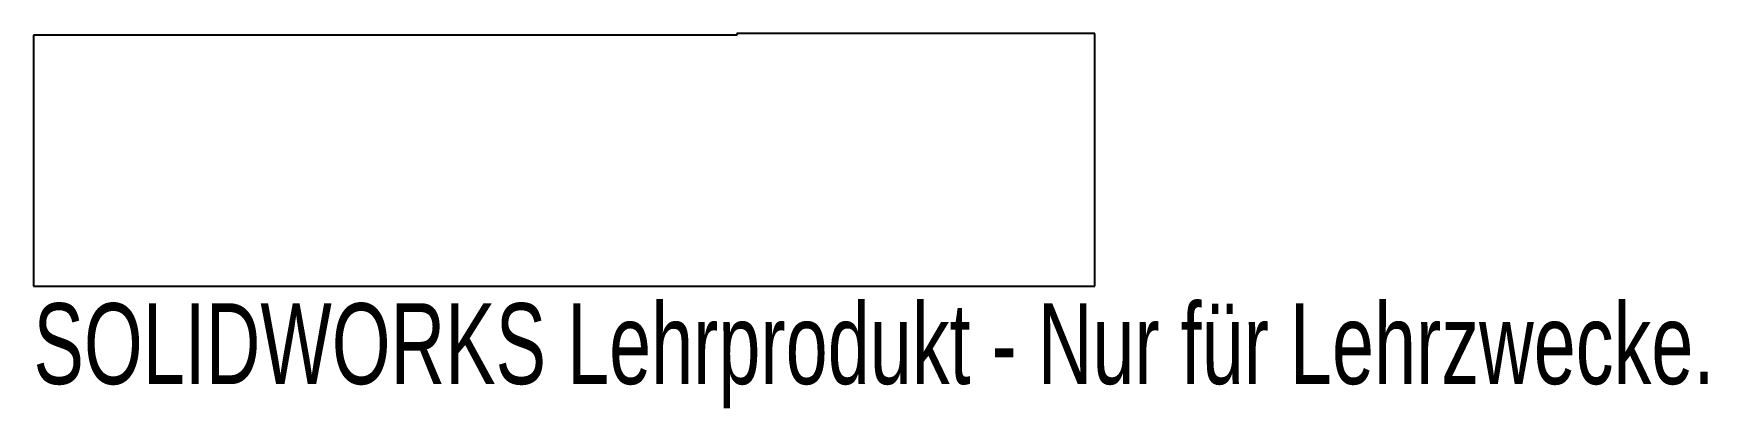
# Model space of a CAD drawing. Header units: millimetres. Extents: x 0 to 100, y -7 to 15.
import ezdxf

# ---------------------------------------------------------------- set-up
doc = ezdxf.new("R2010")
doc.units = ezdxf.units.MM
doc.styles.add('SLDTEXTSTYLE0', font='TXT', dxfattribs={"width": 0.7})

msp = doc.modelspace()

# ---------------------------------------------------------------- linework, layer by layer
at = {"color": 7, "linetype": 'Continuous', "lineweight": 25}
for p, q in [((42.09, 15.1), (42.09, 15)), ((63.5, 15.1), (42.09, 15.1)), ((63.5, 0), (63.5, 15.1)), ((42.09, 15), (0, 15)), ((0, 15), (0, 0)), ((0, 0), (63.5, 0))]:
    msp.add_line(p, q, dxfattribs=at)

# ---------------------------------------------------------------- texts
at = {"color": 7, "linetype": 'Continuous', "insert": (0, -1.02), "char_height": 4.8336, "attachment_point": 1, "style": 'SLDTEXTSTYLE0'}
msp.add_mtext('SOLIDWORKS Lehrprodukt - Nur für Lehrzwecke.', dxfattribs=at)

doc.saveas('drawing.dxf')
